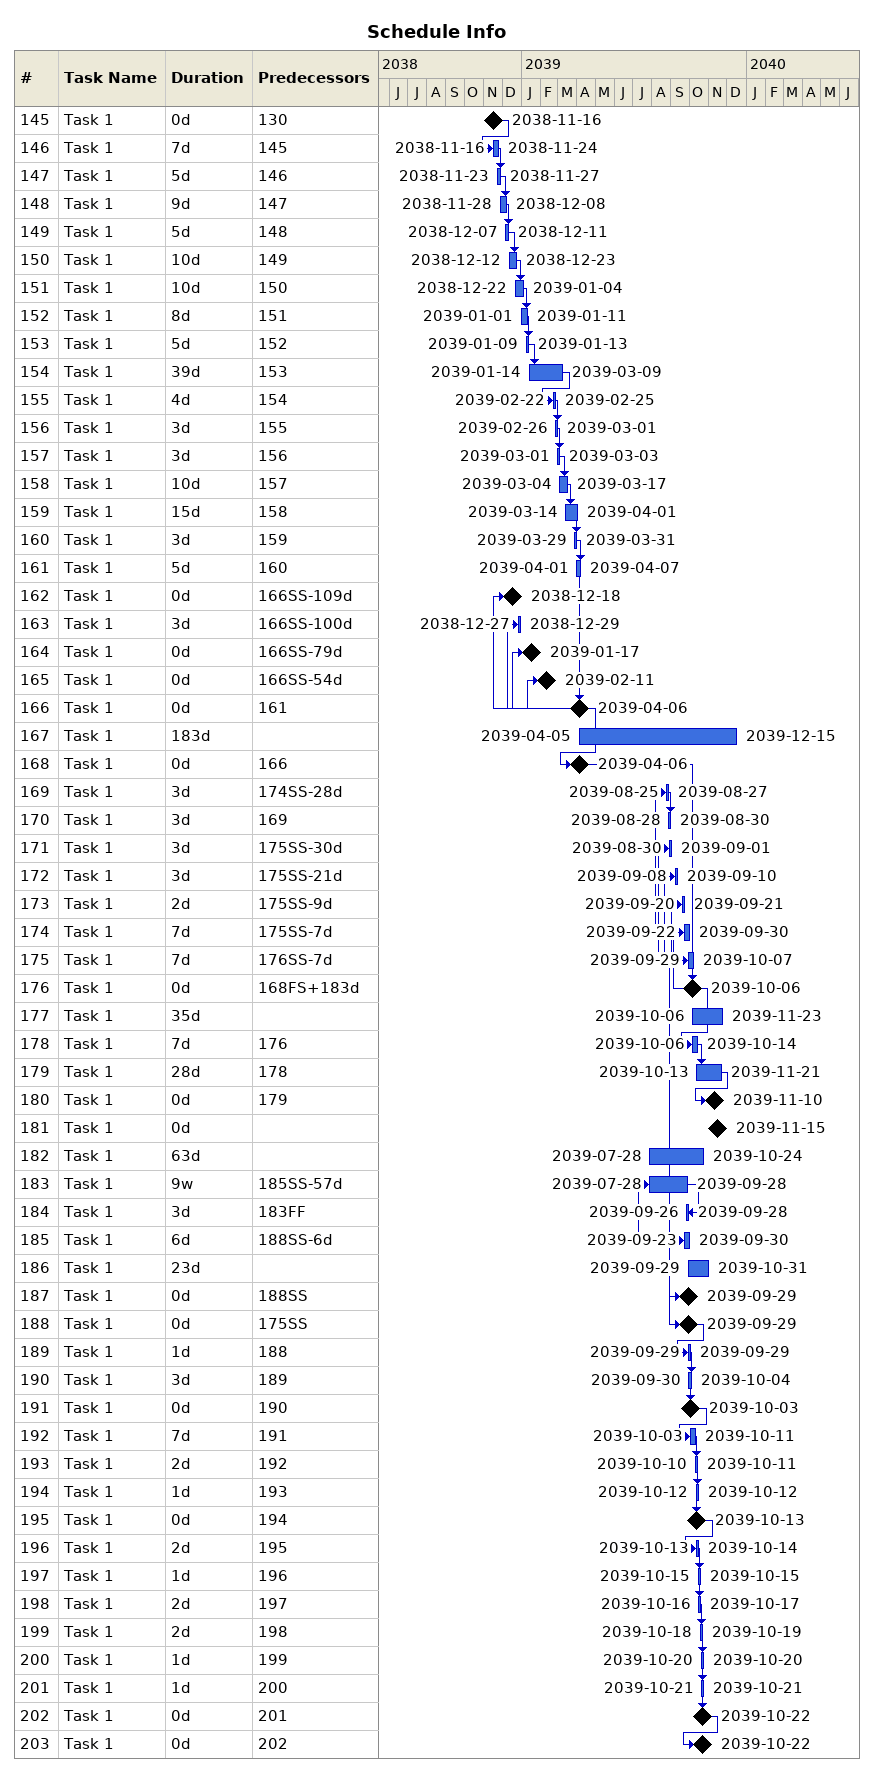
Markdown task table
Schedule Info

| ID | Task | Duration | Start | Finish | Predecessors |
|---|---|---|---|---|---|
| 145 | Task 1 | 0d | 2038-11-16 | 2038-11-16 | 130 |
| 146 | Task 1 | 7d | 2038-11-16 | 2038-11-24 | 145 |
| 147 | Task 1 | 5d | 2038-11-23 | 2038-11-27 | 146 |
| 148 | Task 1 | 9d | 2038-11-28 | 2038-12-08 | 147 |
| 149 | Task 1 | 5d | 2038-12-07 | 2038-12-11 | 148 |
| 150 | Task 1 | 10d | 2038-12-12 | 2038-12-23 | 149 |
| 151 | Task 1 | 10d | 2038-12-22 | 2039-01-04 | 150 |
| 152 | Task 1 | 8d | 2039-01-01 | 2039-01-11 | 151 |
| 153 | Task 1 | 5d | 2039-01-09 | 2039-01-13 | 152 |
| 154 | Task 1 | 39d | 2039-01-14 | 2039-03-09 | 153 |
| 155 | Task 1 | 4d | 2039-02-22 | 2039-02-25 | 154 |
| 156 | Task 1 | 3d | 2039-02-26 | 2039-03-01 | 155 |
| 157 | Task 1 | 3d | 2039-03-01 | 2039-03-03 | 156 |
| 158 | Task 1 | 10d | 2039-03-04 | 2039-03-17 | 157 |
| 159 | Task 1 | 15d | 2039-03-14 | 2039-04-01 | 158 |
| 160 | Task 1 | 3d | 2039-03-29 | 2039-03-31 | 159 |
| 161 | Task 1 | 5d | 2039-04-01 | 2039-04-07 | 160 |
| 162 | Task 1 | 0d | 2038-12-18 | 2038-12-18 | 166SS-109d |
| 163 | Task 1 | 3d | 2038-12-27 | 2038-12-29 | 166SS-100d |
| 164 | Task 1 | 0d | 2039-01-17 | 2039-01-17 | 166SS-79d |
| 165 | Task 1 | 0d | 2039-02-11 | 2039-02-11 | 166SS-54d |
| 166 | Task 1 | 0d | 2039-04-06 | 2039-04-06 | 161 |
| 167 | Task 1 | 183d | 2039-04-05 | 2039-12-15 |  |
| 168 | Task 1 | 0d | 2039-04-06 | 2039-04-06 | 166 |
| 169 | Task 1 | 3d | 2039-08-25 | 2039-08-27 | 174SS-28d |
| 170 | Task 1 | 3d | 2039-08-28 | 2039-08-30 | 169 |
| 171 | Task 1 | 3d | 2039-08-30 | 2039-09-01 | 175SS-30d |
| 172 | Task 1 | 3d | 2039-09-08 | 2039-09-10 | 175SS-21d |
| 173 | Task 1 | 2d | 2039-09-20 | 2039-09-21 | 175SS-9d |
| 174 | Task 1 | 7d | 2039-09-22 | 2039-09-30 | 175SS-7d |
| 175 | Task 1 | 7d | 2039-09-29 | 2039-10-07 | 176SS-7d |
| 176 | Task 1 | 0d | 2039-10-06 | 2039-10-06 | 168FS+183d |
| 177 | Task 1 | 35d | 2039-10-06 | 2039-11-23 |  |
| 178 | Task 1 | 7d | 2039-10-06 | 2039-10-14 | 176 |
| 179 | Task 1 | 28d | 2039-10-13 | 2039-11-21 | 178 |
| 180 | Task 1 | 0d | 2039-11-10 | 2039-11-10 | 179 |
| 181 | Task 1 | 0d | 2039-11-15 | 2039-11-15 |  |
| 182 | Task 1 | 63d | 2039-07-28 | 2039-10-24 |  |
| 183 | Task 1 | 9w | 2039-07-28 | 2039-09-28 | 185SS-57d |
| 184 | Task 1 | 3d | 2039-09-26 | 2039-09-28 | 183FF |
| 185 | Task 1 | 6d | 2039-09-23 | 2039-09-30 | 188SS-6d |
| 186 | Task 1 | 23d | 2039-09-29 | 2039-10-31 |  |
| 187 | Task 1 | 0d | 2039-09-29 | 2039-09-29 | 188SS |
| 188 | Task 1 | 0d | 2039-09-29 | 2039-09-29 | 175SS |
| 189 | Task 1 | 1d | 2039-09-29 | 2039-09-29 | 188 |
| 190 | Task 1 | 3d | 2039-09-30 | 2039-10-04 | 189 |
| 191 | Task 1 | 0d | 2039-10-03 | 2039-10-03 | 190 |
| 192 | Task 1 | 7d | 2039-10-03 | 2039-10-11 | 191 |
| 193 | Task 1 | 2d | 2039-10-10 | 2039-10-11 | 192 |
| 194 | Task 1 | 1d | 2039-10-12 | 2039-10-12 | 193 |
| 195 | Task 1 | 0d | 2039-10-13 | 2039-10-13 | 194 |
| 196 | Task 1 | 2d | 2039-10-13 | 2039-10-14 | 195 |
| 197 | Task 1 | 1d | 2039-10-15 | 2039-10-15 | 196 |
| 198 | Task 1 | 2d | 2039-10-16 | 2039-10-17 | 197 |
| 199 | Task 1 | 2d | 2039-10-18 | 2039-10-19 | 198 |
| 200 | Task 1 | 1d | 2039-10-20 | 2039-10-20 | 199 |
| 201 | Task 1 | 1d | 2039-10-21 | 2039-10-21 | 200 |
| 202 | Task 1 | 0d | 2039-10-22 | 2039-10-22 | 201 |
| 203 | Task 1 | 0d | 2039-10-22 | 2039-10-22 | 202 |
